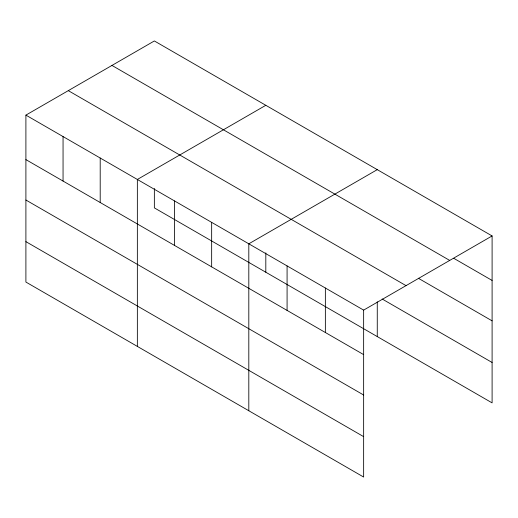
<?xml version="1.0" encoding="UTF-8"?>
<svg xmlns="http://www.w3.org/2000/svg" width="518" height="518" viewBox="0 0 518 518"><rect width="100%" height="100%" fill="white"/><g stroke="black" fill="none" stroke-linecap="round" stroke-linejoin="round"><path stroke-width="0.78" d="M363.642 395.014L363.642 310.114L25.9 115.119L25.9 282.057L363.642 477.046L363.642 395.014L25.9 200.019M154.358 188.494L154.358 207.886L492.1 402.881L492.1 235.943L154.358 40.954L25.9 115.119M265.812 105.303L137.354 179.468L137.354 346.406M377.266 169.645L248.808 243.816L248.808 410.748M363.642 310.114L492.1 235.943M453.82 258.34L492.1 280.439M111.966 65.43L449.708 260.418M418.33 278.257L492.1 320.849M68.292 90.644L406.034 285.638M382.142 298.99L492.1 362.477M25.9 159.615L363.642 354.61M25.9 241.647L363.642 436.642M377.266 301.839L377.266 336.583M325.362 288.014L325.362 332.511M287.082 265.915L287.082 310.411M265.812 252.842L265.812 272.235M211.655 222.364L211.655 266.861M174.508 200.913L174.508 245.409M100.201 158.016L100.201 202.512M63.054 136.571L63.054 181.067"/></g></svg>
